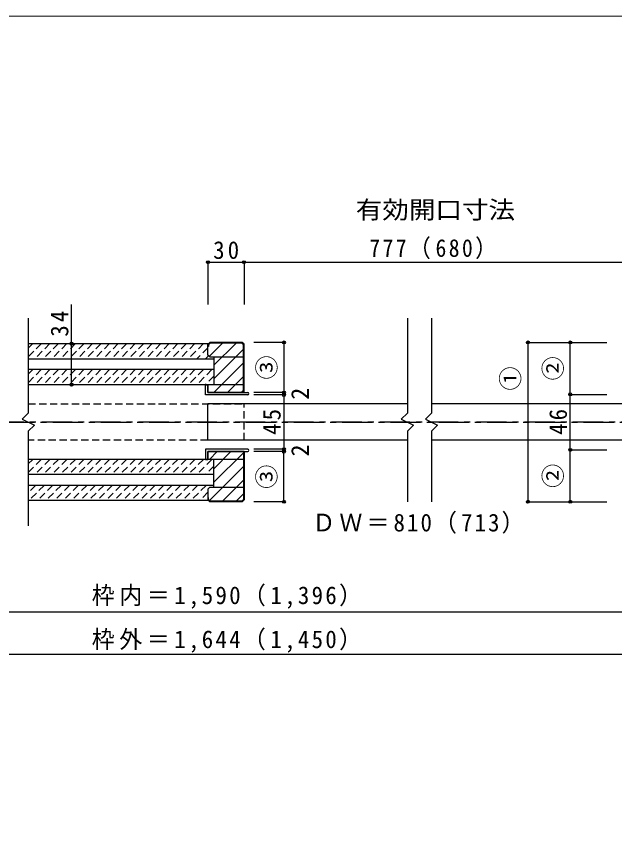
# Model space of a CAD drawing. Units: millimetres on the paper, with parts at other scales. Extents: x -197 to 362, y -138 to 137.
# Drawn here: x -128.9 to -29.7, y 2.2 to 137 of the extents above; entities that cross this region are included whole.
import ezdxf
from ezdxf.enums import TextEntityAlignment as Align

# ---------------------------------------------------------------- set-up
doc = ezdxf.new("R2010")
doc.units = ezdxf.units.MM
doc.header["$PDMODE"] = 32
doc.header["$PDSIZE"] = 0.5
doc.linetypes.add('CHAIN1', pattern=[8, 5, -1, 1, -1])
doc.linetypes.add('DASHED1', pattern=[1.8, 1.2, -0.6])
for name, color, linetype in [('0-1_通り芯', 4, 'CHAIN1'), ('0-2_柱', 3, 'Continuous'), ('0-3_仕上げ', 2, 'Continuous'), ('0-4_枠', 3, 'Continuous'), ('0-6_扉', 2, 'Continuous'), ('0-8_戸当り', 7, 'Continuous'), ('0-B_寸法', 7, 'Continuous'), ('0-C_ハッチ', 4, 'DASHED1')]:
    doc.layers.add(name, color=color, linetype=linetype)
doc.layers.add('F-0_補助線', color=7, linetype='Continuous', lineweight=18)
doc.styles.add('ＭＳ ゴシック', font='')
doc.styles.get('ＭＳ ゴシック').set_extended_font_data('MS Gothic')

msp = doc.modelspace()

# ---------------------------------------------------------------- linework, layer by layer
at = {"layer": '0-1_通り芯'}
for p, q in [((0.331, 69.75), (-188.667, 69.75)), ((-162.898, 69.75), (-25.438, 69.75))]:
    msp.add_line(p, q, dxfattribs=at)
at = {"layer": '0-2_柱'}
for p, q in [((-96.866, 80.55), (-97.168, 80.852)), ((-96.866, 80.55), (-91.268, 80.55)), ((-96.168, 80.55), (-96.168, 75.95)), ((-91.268, 75.95), (-97.168, 75.95)), ((-91.168, 74.65), (-97.168, 74.65)), ((-91.168, 64.85), (-97.168, 64.85)), ((-91.268, 63.55), (-97.168, 63.55)), ((-96.168, 58.95), (-96.168, 63.55)), ((-96.866, 58.95), (-97.168, 58.648)), ((-96.866, 58.95), (-91.268, 58.95))]:
    msp.add_line(p, q, dxfattribs=at)
at = {"layer": '0-3_仕上げ'}
for p, q in [((-126.933, 82.75), (-97.068, 82.75)), ((-126.933, 80.25), (-96.168, 80.25)), ((-96.168, 78.45), (-126.933, 78.45)), ((-96.168, 75.95), (-126.933, 75.95)), ((-96.168, 63.55), (-126.933, 63.55)), ((-96.168, 61.05), (-126.933, 61.05)), ((-96.168, 59.25), (-126.933, 59.25)), ((-97.068, 56.75), (-126.933, 56.75))]:
    msp.add_line(p, q, dxfattribs=at)
at = {"layer": '0-4_枠'}
for p, q in [((-97.168, 82.65), (-96.868, 82.95)), ((-97.168, 80.852), (-97.168, 82.65)), ((-97.068, 82.25), (-97.168, 82.25)), ((-97.068, 82.55), (-96.768, 82.85)), ((-97.068, 82.55), (-97.068, 82.25)), ((-91.568, 82.85), (-96.768, 82.85)), ((-91.568, 82.85), (-91.268, 82.55)), ((-91.268, 74.65), (-91.268, 82.55)), ((-91.168, 74.65), (-91.168, 82.65)), ((-97.168, 74.65), (-97.168, 75.95)), ((-97.168, 64.85), (-97.168, 63.55)), ((-91.268, 64.85), (-91.268, 56.95)), ((-91.168, 64.85), (-91.168, 56.85)), ((-97.168, 58.648), (-97.168, 56.85)), ((-97.068, 57.25), (-97.168, 57.25)), ((-97.168, 56.85), (-96.868, 56.55)), ((-97.068, 56.95), (-97.068, 57.25)), ((-97.068, 56.95), (-96.768, 56.65)), ((-91.568, 56.65), (-96.768, 56.65)), ((-91.568, 56.65), (-91.268, 56.95))]:
    msp.add_line(p, q, dxfattribs=at)
for points in [[(-91.168, 82.65), (-91.468, 82.95), (-96.868, 82.95)], [(-91.168, 56.85), (-91.468, 56.55), (-96.868, 56.55)]]:
    msp.add_lwpolyline(points, dxfattribs=at)
at = {"layer": '0-6_扉'}
for p, q in [((-126.933, 86.95), (-126.933, 71.25)), ((-64.103, 86.95), (-64.103, 71.25)), ((-60.103, 86.95), (-60.103, 71.25)), ((-126.933, 71.25), (-127.933, 70.25)), ((-127.933, 70.25), (-125.933, 69.25)), ((-64.103, 71.25), (-65.103, 70.25)), ((-65.103, 70.25), (-63.103, 69.25)), ((-60.103, 71.25), (-61.103, 70.25)), ((-61.103, 70.25), (-59.103, 69.25)), ((-125.933, 69.25), (-126.933, 68.25)), ((-63.103, 69.25), (-64.103, 68.25)), ((-59.103, 69.25), (-60.103, 68.25)), ((-126.933, 68.25), (-126.933, 52.55)), ((-64.103, 68.25), (-64.103, 56.55)), ((-60.103, 68.25), (-60.103, 56.55))]:
    msp.add_line(p, q, dxfattribs=at)
at = {"layer": '0-6_扉', "linetype": 'DASHED1'}
for p, q in [((-126.933, 72.75), (-91.168, 72.75)), ((-91.168, 66.75), (-91.168, 72.75)), ((-97.168, 66.75), (-126.933, 66.75))]:
    msp.add_line(p, q, dxfattribs=at)
at = {"layer": '0-6_扉', "color": 6}
for p, q in [((-64.103, 72.75), (-97.168, 72.75)), ((-27.038, 72.75), (-60.103, 72.75)), ((-27.038, 66.75), (-60.103, 66.75))]:
    msp.add_line(p, q, dxfattribs=at)
msp.add_lwpolyline([(-64.103, 66.75), (-97.168, 66.75), (-97.168, 72.75)], dxfattribs=at)
at = {"layer": '0-8_戸当り'}
for p, q in [((-97.568, 75.95), (-97.168, 75.95)), ((-97.568, 74.25), (-97.568, 75.95)), ((-97.168, 75.95), (-97.168, 74.65)), ((-90.568, 74.25), (-97.568, 74.25)), ((-97.168, 74.65), (-90.568, 74.65)), ((-97.568, 65.25), (-97.568, 63.55)), ((-90.568, 65.25), (-97.568, 65.25)), ((-97.168, 63.55), (-97.168, 64.85)), ((-97.168, 64.85), (-90.568, 64.85)), ((-97.568, 63.55), (-97.168, 63.55))]:
    msp.add_line(p, q, dxfattribs=at)
for centre in [(-90.568, 74.45), (-90.568, 65.05)]:
    msp.add_arc(centre, 0.2, 270, 90, dxfattribs=at)
at = {"layer": '0-B_寸法', "color": 4}
for p, q in [((-97.168, 96.25), (-97.168, 89.25)), ((-97.168, 96.25), (-91.168, 96.25)), ((-91.168, 96.25), (-27.638, 96.25)), ((-91.168, 96.25), (-91.168, 89.25)), ((-119.752, 75.95), (-119.752, 89.25)), ((-84.568, 82.95), (-89.568, 82.95)), ((-84.568, 82.95), (-84.568, 74.65)), ((-44.109, 82.95), (-31.018, 82.95)), ((-37.109, 74.35), (-37.109, 82.95)), ((-37.109, 82.95), (-31.018, 82.95)), ((-84.568, 74.65), (-89.568, 74.65)), ((-84.568, 74.25), (-89.568, 74.25)), ((-84.568, 74.65), (-84.568, 74.25)), ((-84.568, 74.25), (-84.568, 65.25)), ((-37.109, 74.35), (-31.018, 74.35)), ((-37.109, 65.15), (-37.109, 74.35)), ((-84.568, 65.25), (-89.568, 65.25)), ((-84.568, 65.25), (-89.568, 65.25)), ((-84.568, 64.85), (-89.568, 64.85)), ((-84.568, 64.85), (-84.568, 65.25)), ((-84.568, 56.55), (-84.568, 64.85)), ((-37.109, 65.15), (-31.018, 65.15)), ((-37.109, 56.55), (-37.109, 65.15)), ((-84.568, 56.55), (-89.568, 56.55)), ((-37.109, 56.55), (-31.018, 56.55)), ((-21.638, 38.25), (-166.698, 38.25)), ((-21.638, 31.25), (-166.698, 31.25))]:
    msp.add_line(p, q, dxfattribs=at)
msp.add_lwpolyline([(-44.109, 82.95), (-44.109, 56.55), (-31.018, 56.55)], dxfattribs=at)
at = {"layer": '0-B_寸法'}
for p in [(-97.168, 96.25), (-91.168, 96.25), (-119.752, 82.75), (-84.568, 82.95), (-44.109, 82.95), (-37.109, 82.95), (-119.752, 75.95), (-84.568, 74.65), (-84.568, 74.25), (-37.109, 74.35), (-84.568, 65.25), (-84.568, 64.85), (-37.109, 65.15), (-84.568, 56.55), (-44.109, 56.55), (-37.109, 56.55)]:
    msp.add_point(p, dxfattribs=at)
at = {"layer": '0-C_ハッチ'}
for p, q in [((-126.187, 82.75), (-126.933, 82.004)), ((-124.773, 82.75), (-126.933, 80.59)), ((-123.359, 82.75), (-125.859, 80.25)), ((-121.945, 82.75), (-124.445, 80.25)), ((-120.53, 82.75), (-123.03, 80.25)), ((-119.116, 82.75), (-121.616, 80.25)), ((-117.702, 82.75), (-120.202, 80.25)), ((-116.288, 82.75), (-118.788, 80.25)), ((-114.874, 82.75), (-117.374, 80.25)), ((-113.459, 82.75), (-115.959, 80.25)), ((-112.045, 82.75), (-114.545, 80.25)), ((-110.631, 82.75), (-113.131, 80.25)), ((-109.217, 82.75), (-111.717, 80.25)), ((-107.803, 82.75), (-110.303, 80.25)), ((-106.388, 82.75), (-108.888, 80.25)), ((-104.974, 82.75), (-107.474, 80.25)), ((-103.56, 82.75), (-106.06, 80.25)), ((-102.146, 82.75), (-104.646, 80.25)), ((-100.731, 82.75), (-103.231, 80.25)), ((-99.317, 82.75), (-101.817, 80.25)), ((-97.903, 82.75), (-100.403, 80.25)), ((-97.168, 82.071), (-98.989, 80.25)), ((-97.07, 80.754), (-97.575, 80.25)), ((-126.202, 78.45), (-126.933, 77.719)), ((-124.788, 78.45), (-126.933, 76.305)), ((-123.374, 78.45), (-125.874, 75.95)), ((-121.959, 78.45), (-124.459, 75.95)), ((-120.545, 78.45), (-123.045, 75.95)), ((-119.131, 78.45), (-121.631, 75.95)), ((-117.717, 78.45), (-120.217, 75.95)), ((-116.303, 78.45), (-118.803, 75.95)), ((-114.888, 78.45), (-117.388, 75.95)), ((-113.474, 78.45), (-115.974, 75.95)), ((-112.06, 78.45), (-114.56, 75.95)), ((-110.646, 78.45), (-113.146, 75.95)), ((-109.231, 78.45), (-111.731, 75.95)), ((-107.817, 78.45), (-110.317, 75.95)), ((-106.403, 78.45), (-108.903, 75.95)), ((-104.989, 78.45), (-107.489, 75.95)), ((-103.575, 78.45), (-106.075, 75.95)), ((-102.16, 78.45), (-104.66, 75.95)), ((-100.746, 78.45), (-103.246, 75.95)), ((-99.332, 78.45), (-101.832, 75.95)), ((-97.918, 78.45), (-100.418, 75.95)), ((-96.504, 78.45), (-99.004, 75.95)), ((-96.168, 77.371), (-97.589, 75.95)), ((-126.202, 63.55), (-126.933, 62.819)), ((-124.788, 63.55), (-126.933, 61.405)), ((-123.374, 63.55), (-125.874, 61.05)), ((-121.959, 63.55), (-124.459, 61.05)), ((-120.545, 63.55), (-123.045, 61.05)), ((-119.131, 63.55), (-121.631, 61.05)), ((-117.717, 63.55), (-120.217, 61.05)), ((-116.303, 63.55), (-118.803, 61.05)), ((-114.888, 63.55), (-117.388, 61.05)), ((-113.474, 63.55), (-115.974, 61.05)), ((-112.06, 63.55), (-114.56, 61.05)), ((-110.646, 63.55), (-113.146, 61.05)), ((-109.231, 63.55), (-111.731, 61.05)), ((-107.817, 63.55), (-110.317, 61.05)), ((-106.403, 63.55), (-108.903, 61.05)), ((-104.989, 63.55), (-107.489, 61.05)), ((-103.575, 63.55), (-106.075, 61.05)), ((-102.16, 63.55), (-104.66, 61.05)), ((-100.746, 63.55), (-103.246, 61.05)), ((-99.332, 63.55), (-101.832, 61.05)), ((-97.918, 63.55), (-100.418, 61.05)), ((-96.504, 63.55), (-99.004, 61.05)), ((-96.168, 62.471), (-97.589, 61.05)), ((-125.746, 59.25), (-126.933, 58.063)), ((-124.332, 59.25), (-126.832, 56.75)), ((-122.918, 59.25), (-125.418, 56.75)), ((-121.504, 59.25), (-124.004, 56.75)), ((-120.089, 59.25), (-122.589, 56.75)), ((-118.675, 59.25), (-121.175, 56.75)), ((-117.261, 59.25), (-119.761, 56.75)), ((-115.847, 59.25), (-118.347, 56.75)), ((-114.432, 59.25), (-116.932, 56.75)), ((-113.018, 59.25), (-115.518, 56.75)), ((-111.604, 59.25), (-114.104, 56.75)), ((-110.19, 59.25), (-112.69, 56.75)), ((-108.776, 59.25), (-111.276, 56.75)), ((-107.361, 59.25), (-109.861, 56.75)), ((-105.947, 59.25), (-108.447, 56.75)), ((-104.533, 59.25), (-107.033, 56.75)), ((-103.119, 59.25), (-105.619, 56.75)), ((-101.705, 59.25), (-104.205, 56.75)), ((-100.29, 59.25), (-102.79, 56.75)), ((-98.876, 59.25), (-101.376, 56.75)), ((-97.462, 59.25), (-99.962, 56.75)), ((-97.168, 58.13), (-98.548, 56.75))]:
    msp.add_line(p, q, dxfattribs=at)
at = {"layer": '0-C_ハッチ', "linetype": 'Continuous'}
for p, q in [((-96.959, 80.643), (-94.751, 82.85)), ((-96.168, 79.171), (-92.489, 82.85)), ((-96.168, 76.908), (-91.268, 81.808)), ((-96.163, 74.65), (-91.268, 79.545)), ((-93.9, 74.65), (-91.268, 77.282)), ((-91.638, 74.65), (-91.268, 75.02)), ((-96.913, 63.55), (-95.613, 64.85)), ((-96.168, 62.032), (-93.35, 64.85)), ((-96.168, 59.77), (-91.268, 64.67)), ((-96.897, 56.778), (-91.268, 62.407)), ((-94.762, 56.65), (-91.268, 60.144)), ((-92.5, 56.65), (-91.268, 57.881))]:
    msp.add_line(p, q, dxfattribs=at)
at = {"layer": 'F-0_補助線', "color": 3}
msp.add_lwpolyline([(-197.169, 137), (197.831, 137), (197.831, -138), (-197.169, -138)], close=True, dxfattribs=at)

# ---------------------------------------------------------------- texts
at = {"layer": '0-B_寸法', "style": 'ＭＳ ゴシック', "width": 1.1}
msp.add_text('有効開口寸法', height=2.933, dxfattribs=at).set_placement((-72.653, 102.582), align=Align.BOTTOM_LEFT)
at = {"layer": '0-B_寸法', "style": 'ＭＳ ゴシック'}
for s, p in [('③', (-85.068, 76.8)), ('②', (-37.609, 76.65)), ('①', (-44.668, 74.974)), ('2', (-79.555, 73.45)), ('2', (-79.555, 64.05)), ('③', (-85.068, 58.7)), ('②', (-37.609, 58.85))]:
    msp.add_text(s, height=2.933, rotation=90, dxfattribs=at).set_placement(p, align=Align.BOTTOM_LEFT)
at = {"layer": '0-B_寸法', "char_height": 2.933, "attachment_point": 7, "style": 'ＭＳ ゴシック'}
for s, insert in [('\\T1.22;\\W0.9;777（680）', (-70.403, 96.75)), ('\\T1.27;\\W0.95;30', (-96.293, 96.75)), ('\\T1.18;\\W0.95;ＤＷ＝810（713）', (-79.853, 51.25)), ('\\T1.2;\\W0.95;枠内＝1,590（1,396）', (-116.418, 38.832)), ('\\T1.2;\\W0.95;枠外＝1,644（1,450）', (-116.418, 31.542))]:
    msp.add_mtext(s, dxfattribs=dict(at, insert=insert))
at = {"layer": '0-B_寸法', "char_height": 2.933, "attachment_point": 7, "rotation": 90, "style": 'ＭＳ ゴシック'}
for s, insert in [('\\T1.27;\\W0.95;34', (-120.252, 83.9)), ('\\T1.27;\\W0.95;45', (-85.068, 67.625)), ('\\T1.27;\\W0.95;46', (-37.609, 67.625))]:
    msp.add_mtext(s, dxfattribs=dict(at, insert=insert))

doc.saveas('drawing.dxf')
